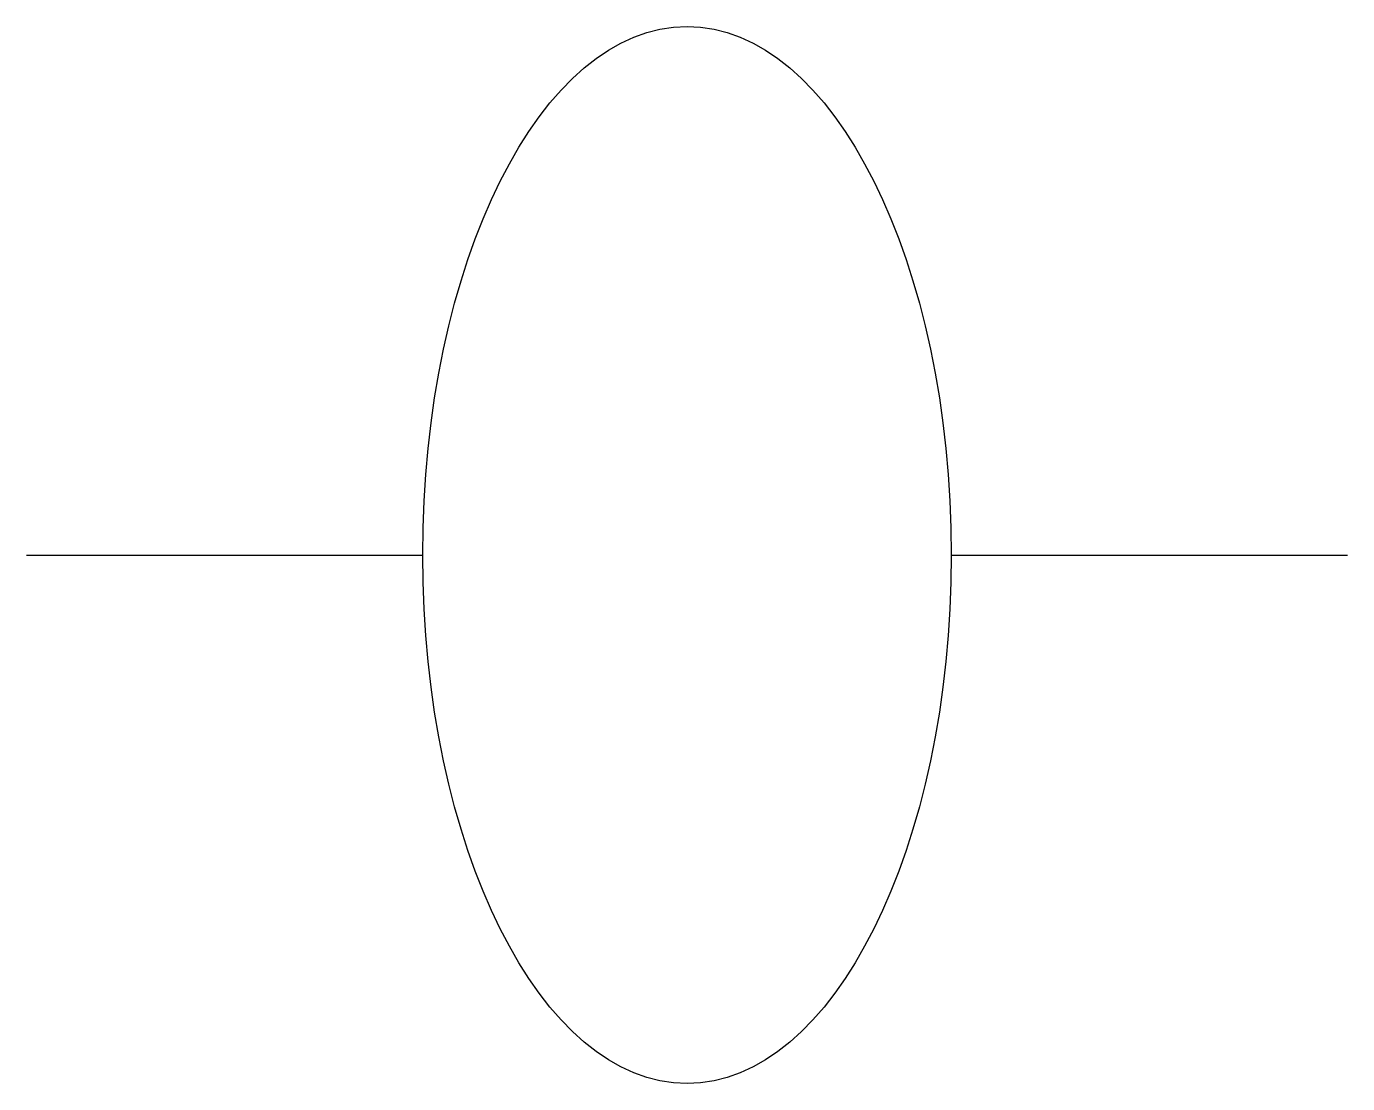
# Model space of a CAD drawing. Header units: millimetres. Extents: x 0 to 30, y -2 to 22.
import ezdxf

# ---------------------------------------------------------------- set-up
doc = ezdxf.new("R2010")
doc.units = ezdxf.units.MM
doc.layers.get('0').update_dxf_attribs({"lineweight": 25})

msp = doc.modelspace()

# ---------------------------------------------------------------- linework, layer by layer
for p, q in [((0, 10), (9, 10)), ((21, 10), (30, 10))]:
    msp.add_line(p, q)
msp.add_ellipse((15, 10), major_axis=(0, 12), ratio=0.5)

doc.saveas('drawing.dxf')
